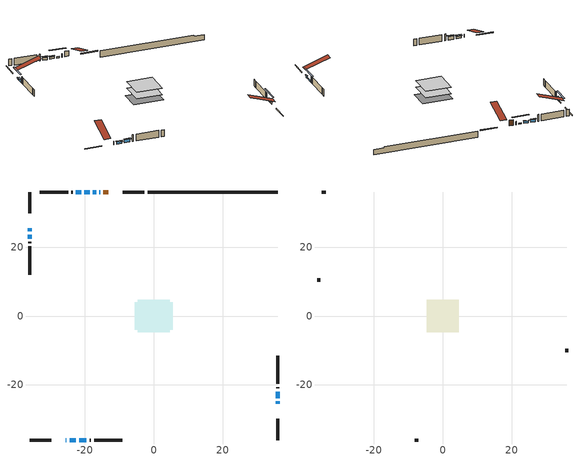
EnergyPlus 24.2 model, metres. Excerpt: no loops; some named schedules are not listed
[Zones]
conditioned space
 floor adiabatic (AdiabaticFloorConstruction): -4.66,-4.66 -4.66,4.66 4.66,4.66 4.66,-4.66 z0.53
 floor foundation (Slab1 construction): -5.49,-3.96 -5.49,3.96 5.49,3.96 5.49,-3.96 z-1.83
 wall outside (RimJoist1 construction): -2.72,36.01 -8.96,36.01 / -36.01,-36.01 -29.77,-36.01 / -36.01,36.01 -36.01,29.77 / 36.01,-36.01 36.01,-29.77 z0.53:0.83
 wall outside (AdiabaticWallConstruction 1): -13.21,36.01 -14.66,36.01 z0.53:2.56
 wall outside (AdiabaticWallConstruction): -15.58,36.01 -15.78,36.01 / -25.52,-36.01 -25.36,-36.01 z0.53:1.75; 36.01,-25.52 36.01,-24.75 / -18.57,36.01 -20.12,36.01 / -24.43,-36.01 -22.6,-36.01 z0.53:1.32; -16.7,36.01 -17.64,36.01 / -36.01,25.52 -36.01,24.58 / 36.01,-23.83 36.01,-21.95 z0.53:0.96; -21.05,36.01 -22.6,36.01 / -36.01,23.65 -36.01,22.43 z0.53:1.47; -21.67,-36.01 -19.56,-36.01 z0.53:1.73
 wall outside (Wall1 construction): -23.53,36.01 -23.89,36.01 / -18.63,-36.01 -18.27,-36.01 / -36.01,21.5 -36.01,21.14 / 36.01,-21.02 36.01,-20.66 z0.53:2.97
 wall outside (Wall2 construction): -24.82,36.01 -33.07,36.01 / -17.34,-36.01 -9.09,-36.01 / -36.01,20.21 -36.01,11.95 / 36.01,-19.73 36.01,-11.47 z0.53:2.97
 wall foundation (FoundationWall1 construction): -1.79,36.01,-1.83 -1.79,36.01,0.53 32.23,36.01,0.53 32.23,36.01,0.1 36.01,36.01,0.1 36.01,36.01,-1.83
 window (WindowConstruction 6): -15.59,36.01 -15.78,36.01 z0.53:1.75
 window (WindowConstruction 5): 36.01,-25.52 36.01,-24.75 z0.53:1.32
 window (WindowConstruction 8): -16.71,36.01 -17.64,36.01 z0.53:0.96
 window (WindowConstruction 9): -36.01,25.52 -36.01,24.58 z0.53:0.96
 window (WindowConstruction 10): 36.01,-23.83 36.01,-21.95 z0.53:0.96
 window (WindowConstruction 7): -25.52,-36.01 -25.36,-36.01 z0.53:1.75
 window (WindowConstruction): -18.57,36.01 -20.12,36.01 z0.53:1.32
 window (WindowConstruction 1): -21.05,36.01 -22.6,36.01 z0.53:1.47
 window (WindowConstruction 2): -24.43,-36.01 -22.6,-36.01 z0.53:1.32
 window (WindowConstruction 3): -21.67,-36.01 -19.56,-36.01 z0.53:1.72
 window (WindowConstruction 4): -36.01,23.65 -36.01,22.43 z0.53:1.47
 door (Door): -13.21,36.01 -14.66,36.01 z0.53:2.56
 ceiling adiabatic (AdiabaticFloorConstruction): 4.66,-4.66 4.66,4.66 -4.66,4.66 -4.66,-4.66 z0.53
attic - vented
 floor to conditioned space (Floor1 construction Reversed): -4.66,-4.66 -4.66,4.66 4.66,4.66 4.66,-4.66 z2.97
 wall outside (Wall3 construction): -34,36.01 -35.08,36.01 / -8.16,-36.01 -7.09,-36.01 / -36.01,11.03 -36.01,9.95 / 36.01,-10.54 36.01,-9.47 z0.53:2.97
 roof outside (Roof1 construction): -12.28,36.01,2.97 -12.28,26.92,6 -9.88,26.92,6 -9.88,36.01,2.97; -26.45,-36.01,2.97 -26.45,-26.92,6 -28.84,-26.92,6 -28.84,-36.01,2.97; -36.01,26.45,2.97 -26.92,26.45,6 -26.92,28.84,6 -36.01,28.84,2.97; 36.01,-26.45,2.97 26.92,-26.45,6 26.92,-28.84,6 36.01,-28.84,2.97
shading: 36.01,-24.55 36.01,-25.72 36.42,-25.72 36.42,-24.55 z1.52; -20.28,36.01 -14.07,36.01 -14.07,36.42 -20.28,36.42 z3.6; -36.01,21.94 -36.01,28.16 -36.42,28.16 -36.42,21.94 z3.6; 36.01,-19.31 36.01,-26.47 36.42,-26.47 36.42,-19.31 z3.6; -20.32,36.01 -18.37,36.01 -18.37,36.42 -20.32,36.42 z1.52; -22.8,36.01 -20.85,36.01 -20.85,36.42 -22.8,36.42 z1.67; -22.4,-36.01 -24.63,-36.01 -24.63,-36.61 -22.4,-36.61 z1.52; -19.36,-36.01 -21.87,-36.01 -21.87,-36.61 -19.36,-36.61 z1.93; -36.01,22.23 -36.01,23.85 -36.42,23.85 -36.42,22.23 z1.67
[Building]
Building 1: Terrain=Suburbs
[Site:Location]
Edmonton Intl AP_AB: Latitude {deg}=53.31; Longitude {deg}=-113.58; Time Zone {hr}=-7; Elevation {m}=723; Keep Site Location Information=Yes
[Site:GroundTemperature:Shallow]
-1.56185, -3.61833, -3.78302, -2.80711, 1.11059, 5.01004, 8.39065, 10.5322, 10.7141, 8.97234, 5.67794, 1.89811
[Site:WaterMainsTemperature]
Calculation Method=Schedule; Temperature Schedule=mains temperature schedule
[Material] Roughness=Rough; Thermal Absorptance=0.9
Name | Thickness {m} | Conductivity {W/m-K} | Density {kg/m3} | Specific Heat {J/kg-K} | Solar Absorptance | Visible Absorptance
asphalt or fiberglass shingles | 0.00635 | 0.162714 | 1121.4 | 1465.45 | 0.4 | 0.4
ceiling loosefill ins | 0.0846667 | 0.0480833 | 16.02 | 1046.75 | 0.7 | 0.7
ceiling stud and cavity | 0.1397 | 0.0954719 | 65.682 | 1177.47 | 0.7 | 0.7
concrete 4.0 in. | 0.1016 | 1.803125 | 2242.8 | 837.4 | 0.7 | 0.7
concrete 8.0 in. | 0.2032 | 1.803125 | 2242.8 | 837.4 | 0.7 | 0.7
door material | 0.04445 | 0.188738 | 512.64 | 1214.23 | 0.7 | 0.7
exterior vertical ins | 0.0416097 | 0.029427 | 32.04 | 1214.23 | 0.7 | 0.7
floor covering | 0.0127 | 0.0433444 | 54.468 | 1339.84 | 0.6 | 0.6
floor rigid ins; wall rigid ins | 0.512978 | 0.029427 | 32.04 | 1214.23 | 0.7 | 0.7
floor stud and cavity | 0.1397 | 1.75129 | 37.0049 | 1207.88 | 0.7 | 0.7
furniture material conditioned space 1 | 0.1524 | 0.115458 | 640.8 | 1214.23 | 0.6 | 0.6
gypsum board | 0.0127 | 0.160291 | 801 | 837.4 | 0.6 | 0.6
gypsum board 1 | 0.0127 | 0.160291 | 801 | 837.4 | 0.7 | 0.7
osb sheathing 0.5 in. | 0.0127 | 0.115458 | 512.64 | 1214.23 | 0.7 | 0.7
osb sheathing 0.75 in. | 0.01905 | 0.115458 | 512.64 | 1214.23 | 0.7 | 0.7
osb sheathing 2.0 in. | 0.0508 | 0.115458 | 512.64 | 1214.23 | 0.7 | 0.7
rim joist stud and cavity | 0.0508 | 0.0380316 | 125.044 | 1163.47 | 0.6 | 0.6
wall stud and cavity | 0.1397 | 0.141173 | 139.0536 | 1170.24 | 0.7 | 0.7
wall stud and cavity 1 | 0.1397 | 0.109282 | 139.0536 | 1170.24 | 0.7 | 0.7
wall stud and cavity 2 | 0.0889 | 6.9971 | 50.32683 | 1063.81 | 0.6 | 0.6
wall stud and cavity 3 | 0.0889 | 0.380278 | 52.3479 | 1209.89 | 0.7 | 0.7
wall stud and cavity 4 | 0.0889 | 0.391764 | 83.0341 | 1211.67 | 0.7 | 0.7
wood siding | 0.0254 | 0.102417 | 544.68 | 1172.36 | 0.4 | 0.4
wood siding 1 | 0.00254 | 0.102417 | 544.68 | 1172.36 | 0.4 | 0.4
wood siding 2; wood siding 3; wood siding 4 | 0.0254 | 0.102417 | 544.68 | 1172.36 | 0.7 | 0.7
[WindowMaterial:SimpleGlazingSystem]
Name | U-Factor {W/m2-K} | Solar Heat Gain Coefficient
WindowMaterial | 5.141429 | 0.62
WindowMaterial 1 | 5.237955 | 0.64
WindowMaterial 2 | 2.93325 | 0.66
WindowMaterial 3 | 2.90089 | 0.68
WindowMaterial 4 | 7.15769 | 0.74
WindowMaterial 5 | 7.46827 | 0.7
WindowMaterial 6 | 3.94791 | 0.36
WindowMaterial 7 | 3.08713 | 0.1
WindowMaterial 8 | 4.42259 | 0.47
[Construction]
AdiabaticFloorConstruction: floor stud and cavity, floor rigid ins, osb sheathing 0.75 in., floor covering
AdiabaticWallConstruction: wood siding 3, wall rigid ins, wall stud and cavity 3, gypsum board
AdiabaticWallConstruction 1: wood siding 4, wall rigid ins, wall stud and cavity 3, gypsum board
Door: door material
Floor1 construction Reversed: gypsum board, ceiling stud and cavity, ceiling loosefill ins
FoundationWall1 construction: concrete 8.0 in., gypsum board 1
furniture construction conditioned space 1: furniture material conditioned space 1
PartitionWallConstruction: gypsum board, wall stud and cavity 4, gypsum board
RimJoist1 construction: wood siding 2, osb sheathing 2.0 in., rim joist stud and cavity
Roof1 construction: asphalt or fiberglass shingles
Slab1 construction: concrete 4.0 in.
Wall1 construction: wood siding, osb sheathing 0.5 in., wall stud and cavity, gypsum board
Wall2 construction: wood siding, osb sheathing 0.5 in., wall stud and cavity 1, gypsum board
Wall3 construction: wood siding 1, wall stud and cavity 2
WindowConstruction: WindowMaterial
WindowConstruction 1: WindowMaterial 1
WindowConstruction 10; WindowConstruction 8; WindowConstruction 9: WindowMaterial 8
WindowConstruction 2: WindowMaterial 2
WindowConstruction 3: WindowMaterial 3
WindowConstruction 4: WindowMaterial 4
WindowConstruction 5: WindowMaterial 5
WindowConstruction 6: WindowMaterial 6
WindowConstruction 7: WindowMaterial 7
[Zone] Multiplier=1; Part of Total Floor Area=Yes
Name | Volume {m3}
attic - vented | 42.7394
conditioned space | 436.8
[Space]
Name | Zone | Volume {m3}
attic - vented 1 | attic - vented | 42.7394
conditioned space 1 | conditioned space | 436.8
[ZoneInfiltration:EffectiveLeakageArea]
infil attic - vented 1: Zone or Space=attic - vented 1; Schedule=Always On Discrete; Effective Air Leakage Area {cm2}=3024.7; Stack Coefficient=0.000380096; Wind Coefficient=1.31725e-05
[ZoneMixing]
whole house fan mix: Zone or Space=attic - vented; Schedule=Always On Continuous; Design Flow Rate Calculation Method=Flow/Zone; Design Flow Rate {m3/s}=0; Source Zone or Space=conditioned space
[SurfaceProperty:ExposedFoundationPerimeter]
Slab1: Exposed Perimeter Calculation Method=TotalExposedPerimeter; Total Exposed Perimeter {m}=37.795
[InternalMass] Zone or ZoneList=conditioned space; Space or SpaceList=conditioned space 1
Name | Construction | Surface Area {m2}
furniture mass conditioned space 1 | furniture construction conditioned space 1 | 69.6
partition wall mass | PartitionWallConstruction | 174
[Lights]
interior lighting: Zone or ZoneList or Space or SpaceList=conditioned space 1; Schedule=interior lighting schedule; Design Level Calculation Method=LightingLevel; Lighting Level {W}=343.2; Return Air Fraction=0; Fraction Radiant=0.6; Fraction Visible=0.2; Fraction Replaceable=1
[People]
occupants: Zone or ZoneList or Space or SpaceList=conditioned space 1; Number of People Schedule=occupants schedule; Number of People Calculation Method=People; Number of People=3; Fraction Radiant=0.314171; Sensible Heat Fraction=0.56303; Activity Level Schedule=occupants activity schedule; Carbon Dioxide Generation Rate {m3/s-W}=0; Enable ASHRAE 55 Comfort Warnings=No; Mean Radiant Temperature Calculation Type=EnclosureAveraged
[ElectricEquipment] Zone or ZoneList or Space or SpaceList=conditioned space 1; Design Level Calculation Method=EquipmentLevel
Name | Schedule | Design Level {W} | Fraction Latent | Fraction Radiant | Fraction Lost
clothes dryer | clothes dryer schedule | 140.772 | 0.015 | 0.081 | 0.85
clothes washer | clothes washer schedule | 32.1985 | 0.03 | 0.162 | 0.7
cooking range | cooking range schedule | 215.147 | 0.08 | 0.432 | 0.2
dishwasher | dishwasher schedule | 66.8632 | 0.3 | 0.18 | 0.4
fridge | fridge schedule | 72.9452 | 0 | 0.6 | 0
mech vent bath fan 0 | mech vent bath fan 0 schedule | 50.2 | 0 | 0 | 1
mech vent house fan | mech vent house fan schedule | 0 | 0 | 0 | 1
mech vent house fan cfis | mech vent house fan cfis schedule | 0 | 0 | 0 | 0
mech vent range fan 0 | mech vent range fan 0 schedule | 57 | 0 | 0 | 1
misc plug loads | misc plug loads schedule | 494.7 | 0.045 | 0.513 | 0.1
whole house fan | Always On Discrete | 0 | 0 | 0 | 1
[OtherEquipment] Zone or ZoneList or Space or SpaceList=conditioned space 1; Design Level Calculation Method=EquipmentLevel
Name | Fuel Type | Schedule | Design Level {W} | Fraction Latent | Fraction Radiant | Fraction Lost
clothes dryer 1 | Electricity | clothes dryer schedule | 0 | 0.015 | 0.081 | 0.85
cooking range 1 | Electricity | cooking range schedule | 0 | 0.08 | 0.432 | 0.2
general water use latent | None | general water use schedule | 62.594 | 1 | 0 | 0
general water use sensible | None | general water use schedule | -61.6891 | 0 | 0.6 | 0
mech vent house fan latent load | None | Always On Discrete | 0 | 1 | 0 | 0
mech vent house fan sensible load | None | Always On Discrete | 0 | 0 | 0 | 0
water heater energy adjustment1 | NaturalGas | Always On Discrete | 0.01 | 0 | 0 | 1
[ZoneInfiltration:DesignFlowRate] Zone or ZoneList or Space or SpaceList=conditioned space 1; Schedule=Always On Discrete; Design Flow Rate Calculation Method=Flow/Zone; Design Flow Rate {m3/s}=0
infil flow; natural vent flow; whole house fan flow
[AvailabilityManager:Scheduled]
furnace airloop Availability Manager: Schedule=Always On Discrete
[Foundation:Kiva]
Foundation Kiva 1: Initial Indoor Air Temperature {C}=18; Wall Height Above Grade {m}=0.530017; Wall Depth Below Slab {m}=0.2032; Custom Block Material Name 1=exterior vertical ins; Custom Block Depth 1 {m}=2.36001; Custom Block X Position 1 {m}=0.2159; Custom Block Z Position 1 {m}=0
[Foundation:Kiva:Settings]
Soil Conductivity {W/m-K}=0.849921; Soil Density {kg/m3}=1842.3; Soil Specific Heat {J/kg-K}=418.7; Ground Solar Absorptivity=0.9; Ground Thermal Absorptivity=0.9; Ground Surface Roughness {m}=0.03; Far-Field Width {m}=40; Deep-Ground Boundary Condition=ZeroFlux; Deep-Ground Depth {m}=40; Minimum Cell Dimension {m}=0.2; Maximum Cell Growth Coefficient=3; Simulation Timestep=Timestep
[Exterior:Lights]
exterior lighting: Schedule=exterior lighting schedule; Design Level {W}=75.6
[EnergyManagementSystem:GlobalVariable]
furnace_airloop_Fan_RTF
infil_program_Qfan
infil_program_Qinf
natural_vent_program_Qnv
natural_vent_program_Qwhf
[EnergyManagementSystem:Sensor]
Name | Output:Variable or Output:Meter Index Key | Output:Variable or Output:Meter
airflow_gain | infil flow | Infiltration Sensible Heat Gain Energy
airflow_gain_1 | natural vent flow | Infiltration Sensible Heat Gain Energy
airflow_gain_2 | whole house fan flow | Infiltration Sensible Heat Gain Energy
airflow_loss | infil flow | Infiltration Sensible Heat Loss Energy
airflow_loss_1 | natural vent flow | Infiltration Sensible Heat Loss Energy
airflow_loss_2 | whole house fan flow | Infiltration Sensible Heat Loss Energy
clg_load_cond |  | Cooling:EnergyTransfer:Zone:CONDITIONED SPACE
clg_sp_s; clg_sp_s_1 | cooling setpoint | Schedule Value
clothes_dryer_exhaust_0_sch_s | clothes dryer exhaust 0 schedule | Schedule Value
cool_season | cooling season schedule | Schedule Value
htg_load_cond |  | Heating:EnergyTransfer:Zone:CONDITIONED SPACE
htg_sp_s; htg_sp_s_1 | heating setpoint | Schedule Value
ig_ee_conv | clothes dryer | Electric Equipment Convective Heating Energy
ig_ee_conv_2 | cooking range | Electric Equipment Convective Heating Energy
ig_ee_conv_4 | fridge | Electric Equipment Convective Heating Energy
ig_ee_conv_5 | misc plug loads | Electric Equipment Convective Heating Energy
ig_ee_conv_6 | whole house fan | Electric Equipment Convective Heating Energy
ig_ee_rad | clothes dryer | Electric Equipment Radiant Heating Energy
ig_ee_rad_2 | cooking range | Electric Equipment Radiant Heating Energy
ig_ee_rad_4 | fridge | Electric Equipment Radiant Heating Energy
ig_ee_rad_5 | misc plug loads | Electric Equipment Radiant Heating Energy
ig_ee_rad_6 | whole house fan | Electric Equipment Radiant Heating Energy
ig_lgt_conv | interior lighting | Lights Convective Heating Energy
ig_lgt_rad | interior lighting | Lights Radiant Heating Energy
ig_lgt_vis | interior lighting | Lights Visible Radiation Heating Energy
ig_oe_conv | clothes dryer 1 | Other Equipment Convective Heating Energy
ig_oe_conv_1 | cooking range 1 | Other Equipment Convective Heating Energy
ig_oe_conv_2 | general water use latent | Other Equipment Convective Heating Energy
ig_oe_conv_3 | general water use sensible | Other Equipment Convective Heating Energy
ig_oe_conv_4 | water heater energy adjustment1 | Other Equipment Convective Heating Energy
ig_oe_rad | clothes dryer 1 | Other Equipment Radiant Heating Energy
ig_oe_rad_1 | cooking range 1 | Other Equipment Radiant Heating Energy
ig_oe_rad_2 | general water use latent | Other Equipment Radiant Heating Energy
ig_oe_rad_3 | general water use sensible | Other Equipment Radiant Heating Energy
ig_oe_rad_4 | water heater energy adjustment1 | Other Equipment Radiant Heating Energy
ig_ppl_conv | occupants | People Convective Heating Energy
ig_ppl_rad | occupants | People Radiant Heating Energy
im_conv | furniture mass conditioned space 1 | Surface Inside Face Convection Heat Gain Energy
im_conv_1 | partition wall mass | Surface Inside Face Convection Heat Gain Energy
im_ig | furniture mass conditioned space 1 | Surface Inside Face Internal Gains Radiation Heat Gain Energy
im_ig_1 | partition wall mass | Surface Inside Face Internal Gains Radiation Heat Gain Energy
im_lgt | furniture mass conditioned space 1 | Surface Inside Face Lights Radiation Heat Gain Energy
im_lgt_1 | partition wall mass | Surface Inside Face Lights Radiation Heat Gain Energy
im_sol | furniture mass conditioned space 1 | Surface Inside Face Solar Radiation Heat Gain Energy
im_sol_1 | partition wall mass | Surface Inside Face Solar Radiation Heat Gain Energy
im_surf | furniture mass conditioned space 1 | Surface Inside Face Net Surface Thermal Radiation Heat Gain Energy
im_surf_1 | partition wall mass | Surface Inside Face Net Surface Thermal Radiation Heat Gain Energy
mech_vent_bath_fan_0_sch_s | mech vent bath fan 0 schedule | Schedule Value
mech_vent_range_fan_0_sch_s | mech vent range fan 0 schedule | Schedule Value
mv_conv | mech vent bath fan 0 | Electric Equipment Convective Heating Energy
mv_conv_1 | mech vent house fan | Electric Equipment Convective Heating Energy
mv_conv_2 | mech vent house fan cfis | Electric Equipment Convective Heating Energy
mv_conv_3 | mech vent range fan 0 | Electric Equipment Convective Heating Energy
mv_conv_4 | mech vent house fan latent load | Other Equipment Convective Heating Energy
mv_conv_5 | mech vent house fan sensible load | Other Equipment Convective Heating Energy
mv_rad | mech vent bath fan 0 | Electric Equipment Radiant Heating Energy
mv_rad_1 | mech vent house fan | Electric Equipment Radiant Heating Energy
mv_rad_2 | mech vent house fan cfis | Electric Equipment Radiant Heating Energy
mv_rad_3 | mech vent range fan 0 | Electric Equipment Radiant Heating Energy
mv_rad_4 | mech vent house fan latent load | Other Equipment Radiant Heating Energy
mv_rad_5 | mech vent house fan sensible load | Other Equipment Radiant Heating Energy
natural_vent_s | natural vent schedule | Schedule Value
out_pb_s |  | Site Outdoor Air Barometric Pressure
out_wt_s |  | Site Outdoor Air Humidity Ratio
site_vw_s |  | Site Wind Speed
ss_back_out | Window1 | Surface Window Shortwave from Zone Back Out Window Heat Transfer Rate
ss_back_out_1 | Window10 | Surface Window Shortwave from Zone Back Out Window Heat Transfer Rate
ss_back_out_10 | Window9 | Surface Window Shortwave from Zone Back Out Window Heat Transfer Rate
ss_back_out_2 | Window11 | Surface Window Shortwave from Zone Back Out Window Heat Transfer Rate
ss_back_out_3 | Window12 | Surface Window Shortwave from Zone Back Out Window Heat Transfer Rate
ss_back_out_4 | Window13 | Surface Window Shortwave from Zone Back Out Window Heat Transfer Rate
ss_back_out_5 | Window2 | Surface Window Shortwave from Zone Back Out Window Heat Transfer Rate
ss_back_out_6 | Window5 | Surface Window Shortwave from Zone Back Out Window Heat Transfer Rate
ss_back_out_7 | Window6 | Surface Window Shortwave from Zone Back Out Window Heat Transfer Rate
ss_back_out_8 | Window7 | Surface Window Shortwave from Zone Back Out Window Heat Transfer Rate
ss_back_out_9 | Window8 | Surface Window Shortwave from Zone Back Out Window Heat Transfer Rate
ss_conv | Door1 | Surface Inside Face Convection Heat Gain Energy
ss_conv_1 | Window1 | Surface Inside Face Convection Heat Gain Energy
ss_conv_10 | Window8 | Surface Inside Face Convection Heat Gain Energy
ss_conv_11 | Window9 | Surface Inside Face Convection Heat Gain Energy
ss_conv_2 | Window10 | Surface Inside Face Convection Heat Gain Energy
ss_conv_3 | Window11 | Surface Inside Face Convection Heat Gain Energy
ss_conv_4 | Window12 | Surface Inside Face Convection Heat Gain Energy
ss_conv_5 | Window13 | Surface Inside Face Convection Heat Gain Energy
ss_conv_6 | Window2 | Surface Inside Face Convection Heat Gain Energy
ss_conv_7 | Window5 | Surface Inside Face Convection Heat Gain Energy
ss_conv_8 | Window6 | Surface Inside Face Convection Heat Gain Energy
ss_conv_9 | Window7 | Surface Inside Face Convection Heat Gain Energy
ss_ig | Door1 | Surface Inside Face Internal Gains Radiation Heat Gain Energy
ss_ig_1 | Window1 | Surface Inside Face Internal Gains Radiation Heat Gain Energy
ss_ig_10 | Window8 | Surface Inside Face Internal Gains Radiation Heat Gain Energy
ss_ig_11 | Window9 | Surface Inside Face Internal Gains Radiation Heat Gain Energy
ss_ig_2 | Window10 | Surface Inside Face Internal Gains Radiation Heat Gain Energy
ss_ig_3 | Window11 | Surface Inside Face Internal Gains Radiation Heat Gain Energy
ss_ig_4 | Window12 | Surface Inside Face Internal Gains Radiation Heat Gain Energy
ss_ig_5 | Window13 | Surface Inside Face Internal Gains Radiation Heat Gain Energy
ss_ig_6 | Window2 | Surface Inside Face Internal Gains Radiation Heat Gain Energy
ss_ig_7 | Window5 | Surface Inside Face Internal Gains Radiation Heat Gain Energy
ss_ig_8 | Window6 | Surface Inside Face Internal Gains Radiation Heat Gain Energy
ss_ig_9 | Window7 | Surface Inside Face Internal Gains Radiation Heat Gain Energy
ss_lgt | Door1 | Surface Inside Face Lights Radiation Heat Gain Energy
ss_sol | Door1 | Surface Inside Face Solar Radiation Heat Gain Energy
ss_surf | Door1 | Surface Inside Face Net Surface Thermal Radiation Heat Gain Energy
ss_surf_1 | Window1 | Surface Inside Face Net Surface Thermal Radiation Heat Gain Energy
ss_surf_10 | Window8 | Surface Inside Face Net Surface Thermal Radiation Heat Gain Energy
ss_surf_11 | Window9 | Surface Inside Face Net Surface Thermal Radiation Heat Gain Energy
ss_surf_2 | Window10 | Surface Inside Face Net Surface Thermal Radiation Heat Gain Energy
ss_surf_3 | Window11 | Surface Inside Face Net Surface Thermal Radiation Heat Gain Energy
ss_surf_4 | Window12 | Surface Inside Face Net Surface Thermal Radiation Heat Gain Energy
ss_surf_5 | Window13 | Surface Inside Face Net Surface Thermal Radiation Heat Gain Energy
ss_surf_6 | Window2 | Surface Inside Face Net Surface Thermal Radiation Heat Gain Energy
ss_surf_7 | Window5 | Surface Inside Face Net Surface Thermal Radiation Heat Gain Energy
ss_surf_8 | Window6 | Surface Inside Face Net Surface Thermal Radiation Heat Gain Energy
ss_surf_9 | Window7 | Surface Inside Face Net Surface Thermal Radiation Heat Gain Energy
ss_trans_in | Window1 | Surface Window Transmitted Solar Radiation Rate
ss_trans_in_1 | Window10 | Surface Window Transmitted Solar Radiation Rate
ss_trans_in_10 | Window9 | Surface Window Transmitted Solar Radiation Rate
ss_trans_in_2 | Window11 | Surface Window Transmitted Solar Radiation Rate
ss_trans_in_3 | Window12 | Surface Window Transmitted Solar Radiation Rate
ss_trans_in_4 | Window13 | Surface Window Transmitted Solar Radiation Rate
ss_trans_in_5 | Window2 | Surface Window Transmitted Solar Radiation Rate
ss_trans_in_6 | Window5 | Surface Window Transmitted Solar Radiation Rate
ss_trans_in_7 | Window6 | Surface Window Transmitted Solar Radiation Rate
ss_trans_in_8 | Window7 | Surface Window Transmitted Solar Radiation Rate
ss_trans_in_9 | Window8 | Surface Window Transmitted Solar Radiation Rate
ss_trans_out | Window1 | Surface Inside Face Initial Transmitted Diffuse Transmitted Out Window Solar Radiation Rate
ss_trans_out_1 | Window10 | Surface Inside Face Initial Transmitted Diffuse Transmitted Out Window Solar Radiation Rate
ss_trans_out_10 | Window9 | Surface Inside Face Initial Transmitted Diffuse Transmitted Out Window Solar Radiation Rate
ss_trans_out_2 | Window11 | Surface Inside Face Initial Transmitted Diffuse Transmitted Out Window Solar Radiation Rate
ss_trans_out_3 | Window12 | Surface Inside Face Initial Transmitted Diffuse Transmitted Out Window Solar Radiation Rate
ss_trans_out_4 | Window13 | Surface Inside Face Initial Transmitted Diffuse Transmitted Out Window Solar Radiation Rate
ss_trans_out_5 | Window2 | Surface Inside Face Initial Transmitted Diffuse Transmitted Out Window Solar Radiation Rate
ss_trans_out_6 | Window5 | Surface Inside Face Initial Transmitted Diffuse Transmitted Out Window Solar Radiation Rate
ss_trans_out_7 | Window6 | Surface Inside Face Initial Transmitted Diffuse Transmitted Out Window Solar Radiation Rate
ss_trans_out_8 | Window7 | Surface Inside Face Initial Transmitted Diffuse Transmitted Out Window Solar Radiation Rate
ss_trans_out_9 | Window8 | Surface Inside Face Initial Transmitted Diffuse Transmitted Out Window Solar Radiation Rate
s_conv | Floor1 | Surface Inside Face Convection Heat Gain Energy
s_conv_1 | FoundationWall1 | Surface Inside Face Convection Heat Gain Energy
s_conv_10 | Wall1:180 | Surface Inside Face Convection Heat Gain Energy
s_conv_11 | Wall1:270 | Surface Inside Face Convection Heat Gain Energy
s_conv_12 | Wall1:90 | Surface Inside Face Convection Heat Gain Energy
s_conv_13 | Wall2:0 | Surface Inside Face Convection Heat Gain Energy
s_conv_14 | Wall2:180 | Surface Inside Face Convection Heat Gain Energy
s_conv_15 | Wall2:270 | Surface Inside Face Convection Heat Gain Energy
s_conv_16 | Wall2:90 | Surface Inside Face Convection Heat Gain Energy
s_conv_2 | inferred conditioned ceiling | Surface Inside Face Convection Heat Gain Energy
s_conv_3 | inferred conditioned floor | Surface Inside Face Convection Heat Gain Energy
s_conv_4 | RimJoist1:0 | Surface Inside Face Convection Heat Gain Energy
s_conv_5 | RimJoist1:180 | Surface Inside Face Convection Heat Gain Energy
s_conv_6 | RimJoist1:270 | Surface Inside Face Convection Heat Gain Energy
s_conv_7 | RimJoist1:90 | Surface Inside Face Convection Heat Gain Energy
s_conv_8 | Slab1 | Surface Inside Face Convection Heat Gain Energy
s_conv_9 | Wall1:0 | Surface Inside Face Convection Heat Gain Energy
s_ig | Floor1 | Surface Inside Face Internal Gains Radiation Heat Gain Energy
s_ig_1 | FoundationWall1 | Surface Inside Face Internal Gains Radiation Heat Gain Energy
s_ig_10 | Wall1:180 | Surface Inside Face Internal Gains Radiation Heat Gain Energy
s_ig_11 | Wall1:270 | Surface Inside Face Internal Gains Radiation Heat Gain Energy
s_ig_12 | Wall1:90 | Surface Inside Face Internal Gains Radiation Heat Gain Energy
s_ig_13 | Wall2:0 | Surface Inside Face Internal Gains Radiation Heat Gain Energy
s_ig_14 | Wall2:180 | Surface Inside Face Internal Gains Radiation Heat Gain Energy
s_ig_15 | Wall2:270 | Surface Inside Face Internal Gains Radiation Heat Gain Energy
s_ig_16 | Wall2:90 | Surface Inside Face Internal Gains Radiation Heat Gain Energy
s_ig_2 | inferred conditioned ceiling | Surface Inside Face Internal Gains Radiation Heat Gain Energy
s_ig_3 | inferred conditioned floor | Surface Inside Face Internal Gains Radiation Heat Gain Energy
